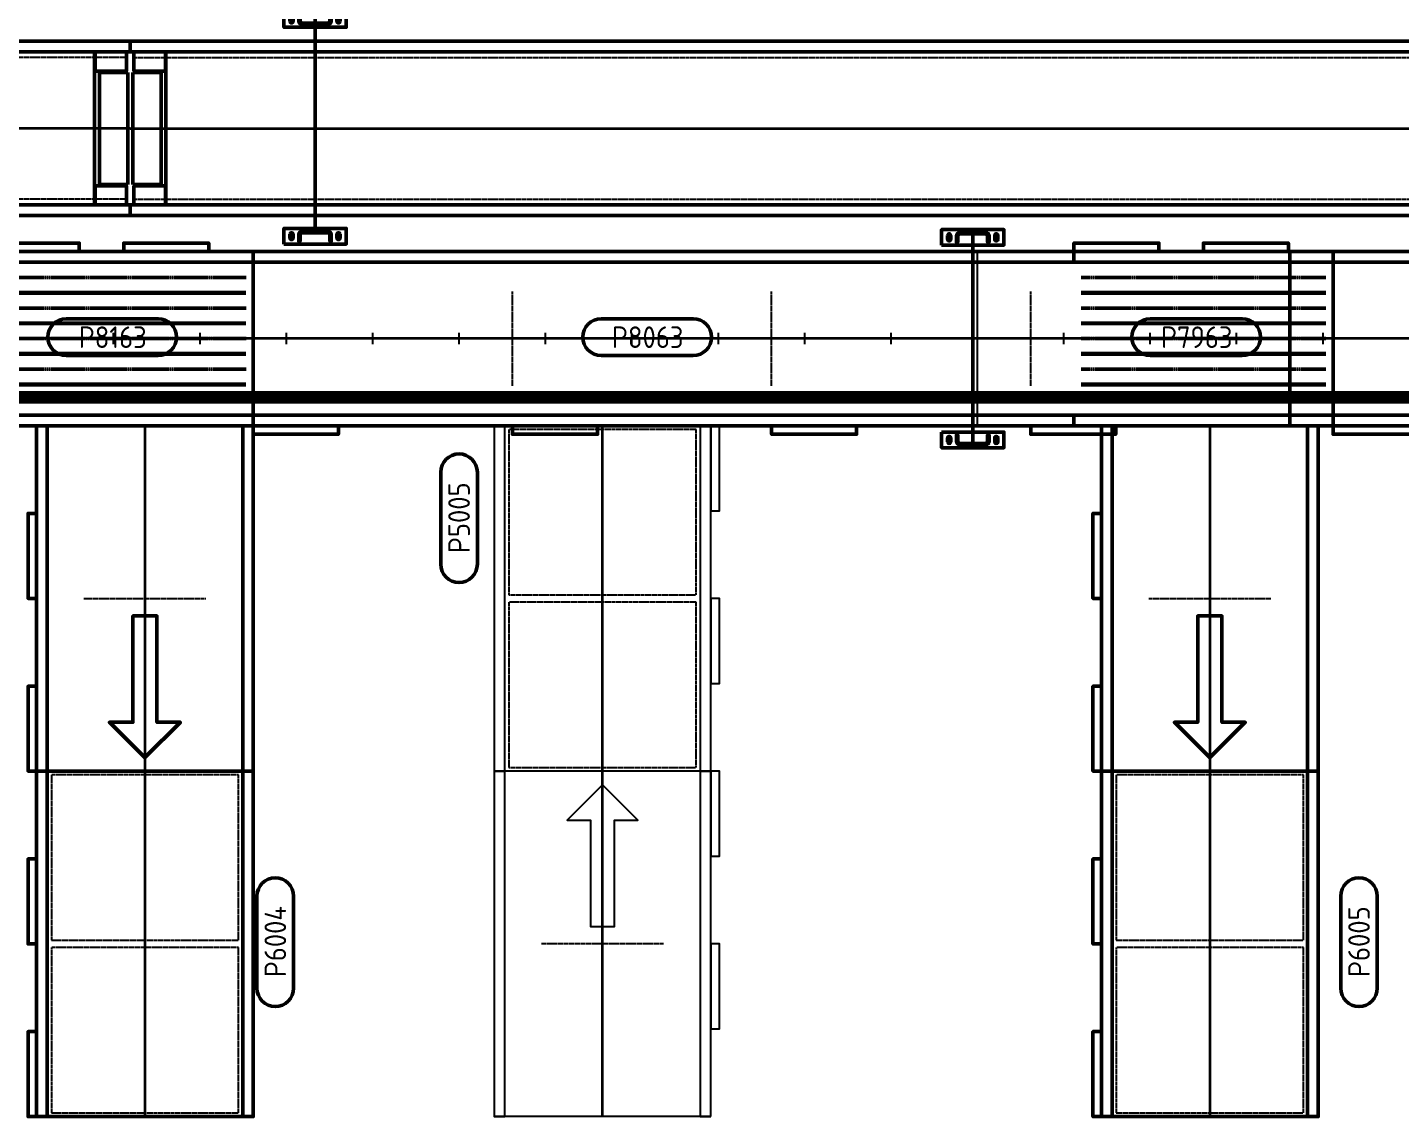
# Model space of a CAD drawing. Header units: millimetres. Extents: x 0 to 461941, y -159644 to 4828.
# Drawn here: x 159533 to 164378, y -42245 to -38401 of the extents above; entities that cross this region are included whole.
import ezdxf
from ezdxf.enums import TextEntityAlignment as Align

# ---------------------------------------------------------------- set-up
doc = ezdxf.new("R2010")
doc.units = ezdxf.units.MM
for name, pattern in [('Xref Conv Decant Empty Tote$0$AM_ISO02W050', [7.5, 6, -1.5]), ('Xref Conv Decant In$0$AM_ISO02W050', [7.5, 6, -1.5]), ('Xref Conv Decant In$0$AM_ISO08W050', [18, 12, -1.5, 3, -1.5]), ('Xref Conv Decant In$0$AM_ISO08W050x2', [9, 6, -0.75, 1.5, -0.75]), ('Xref Conv Decant In$0$CENTER', [7, 4, -1, 1, -1]), ('Xref Conv Decant Product Tote$0$AM_ISO02W050', [7.5, 6, -1.5])]:
    doc.linetypes.add(name, pattern=pattern)
for name, color, linetype in [('AM_BOR', 4, 'Continuous'), ('Xref Conv Decant Empty Tote$0$Conv - Empty Tote', 35, 'Continuous'), ('Xref Conv Decant Empty Tote$0$Conveyor Detail', 150, 'Continuous'), ('Xref Conv Decant Empty Tote$0$P_Number2', 4, 'Continuous'), ('Xref Conv Decant In$0$Conveyor Detail', 150, 'Continuous'), ('Xref Conv Decant In$0$P_Number1', 4, 'Continuous')]:
    doc.layers.add(name, color=color, linetype=linetype)
for name, color, linetype, lineweight in [('Xref Conv Decant Empty Tote$0$Cont 2.5', 7, 'Continuous', 50), ('Xref Conv Decant Empty Tote$0$Conveyor Centreline', 2, 'Continuous', 35), ('Xref Conv Decant Empty Tote$0$Hidden', 9, 'Xref Conv Decant Empty Tote$0$AM_ISO02W050', 25), ('Xref Conv Decant Empty Tote$0$Text', 40, 'Continuous', 35), ('Xref Conv Decant In$0$Center', 7, 'Xref Conv Decant In$0$AM_ISO08W050', 50), ('Xref Conv Decant In$0$Cont 2.5', 7, 'Continuous', 50), ('Xref Conv Decant In$0$Conv Decant In Out', 5, 'Continuous', 50), ('Xref Conv Decant In$0$Conveyor Centreline', 2, 'Continuous', 35), ('Xref Conv Decant In$0$Hidden', 9, 'Xref Conv Decant In$0$AM_ISO02W050', 25), ('Xref Conv Decant In$0$Text', 40, 'Continuous', 35), ('Xref Conv Decant Product Tote$0$Conv- Product decant', 3, 'Continuous', 50), ('Xref Conv Decant Product Tote$0$Conveyor Centreline', 2, 'Continuous', 35), ('Xref Conv Decant Product Tote$0$Hidden', 9, 'Xref Conv Decant Product Tote$0$AM_ISO02W050', 25)]:
    doc.layers.add(name, color=color, linetype=linetype, lineweight=lineweight)
doc.styles.add('Xref Conv Decant Empty Tote$0$STANDARD', font='ISOCP.SHX')
doc.styles.add('Xref Conv Decant In$0$STANDARD', font='ISOCP.SHX')

# ---------------------------------------------------------------- blocks, each defined once
blk = doc.blocks.new('*U157')
blk.add_line((-307.5, 25603.2), (307.5, 25603.2))
for points in [[(-307.5, 0), (-307.5, 42976.8), (-270, 42976.8), (-270, 0)], [(270, 0), (270, 42976.8), (307.5, 42976.8), (307.5, 0)]]:
    blk.add_lwpolyline(points, close=True)
at = {"layer": 'Xref Conv Decant Empty Tote$0$Conveyor Centreline'}
blk.add_lwpolyline([(0, 0), (0, 42976.8)], dxfattribs=at)
at = {"layer": 'Xref Conv Decant Empty Tote$0$Conveyor Detail', "const_width": 45}
blk.add_lwpolyline([(207.5, 0), (207.5, 42976.8)], dxfattribs=at)
at = {"layer": 'Xref Conv Decant Empty Tote$0$Hidden'}
for p, q in [((-20, 28651.2), (20, 28651.2)), ((-20, 28346.4), (20, 28346.4)), ((-20, 28041.6), (20, 28041.6)), ((-20, 27736.8), (20, 27736.8)), ((-20, 27432), (20, 27432)), ((-20, 27127.2), (20, 27127.2)), ((-20, 26822.4), (20, 26822.4)), ((-20, 26517.6), (20, 26517.6)), ((-20, 26212.8), (20, 26212.8)), ((-20, 25908), (20, 25908)), ((-20, 25603.2), (20, 25603.2)), ((-20, 25298.4), (20, 25298.4)), ((-20, 24993.6), (20, 24993.6)), ((-20, 24688.8), (20, 24688.8)), ((-20, 24384), (20, 24384))]:
    blk.add_line(p, q, dxfattribs=at)
blk = doc.blocks.new('Xref Conv Decant Empty Tote$0$Pno2')
at = {"layer": 'Xref Conv Decant Empty Tote$0$Cont 2.5', "lineweight": 50}
blk.add_lwpolyline([(-6.47, 2.55), (6.32, 2.55, -1), (6.32, -2.54), (-6.47, -2.54, -1)], format="xyb", close=True, dxfattribs=at)
at = {"layer": 'Xref Conv Decant Empty Tote$0$Text', "color": 7, "style": 'Xref Conv Decant Empty Tote$0$STANDARD'}
blk.add_attdef('PNO', text='', height=3, dxfattribs=at).set_placement((0, 0), align=Align.MIDDLE)
blk = doc.blocks.new('*U166')
for p, q in [((0, -382.5), (0, 382.5)), ((1219.2, -382.5), (1219.2, 382.5))]:
    blk.add_line(p, q)
for points in [[(0, 345), (1219.2, 345), (1219.2, 382.5), (0, 382.5)], [(0, -382.5), (1219.2, -382.5), (1219.2, -345), (0, -345)], [(609.6, -382.5), (309.6, -382.5), (309.6, -412.5), (609.6, -412.5)], [(1219.2, -382.5), (919.2, -382.5), (919.2, -412.5), (1219.2, -412.5)]]:
    blk.add_lwpolyline(points, close=True)
at = {"layer": 'Xref Conv Decant Empty Tote$0$Conveyor Centreline'}
blk.add_lwpolyline([(0, 0), (1219.2, 0)], dxfattribs=at)
at = {"layer": 'Xref Conv Decant Empty Tote$0$Hidden'}
for points in [[(13.1, -330), (596.5, -330), (596.5, 330), (13.1, 330)], [(622.7, -330), (1206.1, -330), (1206.1, 330), (622.7, 330)]]:
    blk.add_lwpolyline(points, close=True, dxfattribs=at)
blk = doc.blocks.new('*U165')
for p, q in [((-1219.2, -382.5), (-1219.2, 382.5)), ((0, -382.5), (0, 382.5))]:
    blk.add_line(p, q)
for points in [[(0, 345), (-1219.2, 345), (-1219.2, 382.5), (0, 382.5)], [(0, -382.5), (-1219.2, -382.5), (-1219.2, -345), (0, -345)], [(-1219.2, -382.5), (-919.2, -382.5), (-919.2, -412.5), (-1219.2, -412.5)], [(-609.6, -382.5), (-309.6, -382.5), (-309.6, -412.5), (-609.6, -412.5)]]:
    blk.add_lwpolyline(points, close=True)
at = {"layer": 'Xref Conv Decant Empty Tote$0$Conveyor Centreline'}
blk.add_lwpolyline([(0, 0), (-1219.2, 0)], dxfattribs=at)
at = {"layer": 'Xref Conv Decant Empty Tote$0$Hidden'}
for p, q in [((-609.6, -215.5), (-609.6, 215.5)), ((0, -215.5), (0, 215.5))]:
    blk.add_line(p, q, dxfattribs=at)
blk = doc.blocks.new('*U145')
at = {"color": 0, "linetype": 'Continuous'}
blk.add_lwpolyline([(0, 0), (125, 125), (125, 42.5), (500, 42.5), (500, -42.5), (125, -42.5), (125, -125)], close=True, dxfattribs=at)
blk = doc.blocks.new('Xref Conv Decant Empty Tote')
at = {"layer": 'Xref Conv Decant Empty Tote$0$Conv - Empty Tote', "xscale": -1, "rotation": 90}
for name, p in [('*U157', (188487, -39499.1)), ('*U165', (161561.8, -42245)), ('*U145', (161561.8, -41073.7))]:
    blk.add_blockref(name, p, dxfattribs=at)
at = {"layer": 'Xref Conv Decant Empty Tote$0$Conv - Empty Tote', "rotation": 90}
blk.add_blockref('*U166', (161561.8, -41025.8), dxfattribs=at)
at = {"layer": 'Xref Conv Decant Empty Tote$0$P_Number2', "xscale": 25.4, "yscale": 25.4, "zscale": 25.4, "rotation": 90}
blk.add_blockref('Xref Conv Decant Empty Tote$0$Pno2', (161055.8, -40131.2), dxfattribs=at).add_auto_attribs({'PNO': 'P5005'})
blk = doc.blocks.new('*U301')
at = {"lineweight": 50}
for p, q in [((260, 307.5), (0, 307.5)), ((13, 270), (13, 202.5)), ((124, 202.5), (124, 270)), ((109, 197.5), (9, 197.5)), ((9, 197.5), (9, -197.5)), ((124, 202.5), (13, 202.5)), ((109, 197.5), (109, -197.5)), ((109, -197.5), (9, -197.5)), ((124, -202.5), (13, -202.5)), ((13, -270), (13, -202.5)), ((124, -202.5), (124, -270))]:
    blk.add_line(p, q, dxfattribs=at)
blk.add_line((126, 270), (126, -270))
blk.add_line((126, 270), (126, -270))
for points in [[(0, 307.5), (27500, 307.5), (27500, 270), (0, 270)], [(0, -270), (27500, -270), (27500, -307.5), (0, -307.5)]]:
    blk.add_lwpolyline(points, close=True)
at = {"layer": 'Xref Conv Decant Product Tote$0$Conveyor Centreline'}
blk.add_lwpolyline([(0, 0), (27500, 0)], dxfattribs=at)
at = {"layer": 'Xref Conv Decant Product Tote$0$Hidden'}
for p, q in [((17.5, 250), (27482.5, 250)), ((17.5, -250), (27482.5, -250))]:
    blk.add_line(p, q, dxfattribs=at)
blk = doc.blocks.new('Xref Conv Decant Product Tote$0$SLOT BPLATE')
blk.add_lwpolyline([(-5.5, -7, 1), (5.5, -7), (5.5, 7, 1), (-5.5, 7)], format="xyb", close=True)
blk = doc.blocks.new('Xref Conv Decant Product Tote$0$BASE PLATE - TV')
blk.add_lwpolyline([(-110, 42.5), (110, 42.5), (110, -12.5), (-110, -12.5)], close=True)
blk.add_blockref('Xref Conv Decant Product Tote$0$SLOT BPLATE', (-83, 15))
at = {"xscale": -1}
blk.add_blockref('Xref Conv Decant Product Tote$0$SLOT BPLATE', (83, 15), dxfattribs=at)
blk = doc.blocks.new('Xref Conv Decant Product Tote$0$CHANNEL 115W- TV')
blk.add_lwpolyline([(57.5, 12.5, -0.414214), (45, 0), (-45, 0, -0.414214), (-57.5, 12.5), (-57.5, 35), (-52.5, 35), (-52.5, 12.5, 0.414214), (-45, 5), (45, 5, 0.414214), (52.5, 12.5), (52.5, 35), (57.5, 35)], format="xyb", close=True)
at = {"layer": 'Xref Conv Decant Product Tote$0$Hidden'}
for p, q in [((-27.5, 5), (-27.5, 0)), ((27.5, 5), (27.5, 0))]:
    blk.add_line(p, q, dxfattribs=at)
blk = doc.blocks.new('Xref Conv Decant Product Tote$0$STAND WMNT - TV')
for name, p in [('Xref Conv Decant Product Tote$0$BASE PLATE - TV', (0, 2.5)), ('Xref Conv Decant Product Tote$0$CHANNEL 115W- TV', (0, 0))]:
    blk.add_blockref(name, p)
blk = doc.blocks.new('*U382')
blk.add_line((5, 0), (745, 0))
at = {"rotation": 270}
blk.add_blockref('Xref Conv Decant Product Tote$0$STAND WMNT - TV', (0, 0), dxfattribs=at)
at = {"xscale": -1, "rotation": 90}
blk.add_blockref('Xref Conv Decant Product Tote$0$STAND WMNT - TV', (750, 0), dxfattribs=at)
blk = doc.blocks.new('Xref Conv Decant Product Tote$0$A$C3C53791A')
blk.add_line((110, 775), (110, 45))
at = {"rotation": 90}
blk.add_blockref('*U382', (110, 775), dxfattribs=at)
at = {"xscale": -1, "rotation": 180}
blk.add_blockref('Xref Conv Decant Product Tote$0$STAND WMNT - TV', (110, 45), dxfattribs=at)
blk = doc.blocks.new('Xref Conv Decant Product Tote')
at = {"layer": 'Xref Conv Decant Product Tote$0$Conv- Product decant'}
for name, p in [('Xref Conv Decant Product Tote$0$A$C3C53791A', (160437.5, -39165.1)), ('*U301', (159895.6, -38757.1))]:
    blk.add_blockref(name, p, dxfattribs=at)
blk = doc.blocks.new('*U424')
at = {"linetype": 'Xref Conv Decant In$0$CENTER'}
for p, q in [((-216, 25.4), (-216, 889)), ((-108, 25.4), (-108, 889)), ((0, 25.4), (0, 889)), ((108, 25.4), (108, 889)), ((216, 25.4), (216, 889))]:
    blk.add_line(p, q, dxfattribs=at)
for points in [[(-307.5, 914.4), (-307.5, 614.4), (-337.5, 614.4), (-337.5, 914.4)], [(-307.5, 0), (-307.5, 914.4), (-270, 914.4), (-270, 0)], [(307.5, 0), (307.5, 914.4), (270, 914.4), (270, 0)], [(-307.5, 457.2), (-307.5, 157.2), (-337.5, 157.2), (-337.5, 457.2)]]:
    blk.add_lwpolyline(points, close=True)
at = {"layer": 'Xref Conv Decant In$0$Conveyor Centreline', "linetype": 'Xref Conv Decant In$0$CENTER'}
blk.add_line((0, 0), (0, 914.4), dxfattribs=at)
at = {"layer": 'Xref Conv Decant In$0$Conveyor Detail', "const_width": 15}
for points in [[(-162, 889), (-162, 25.4)], [(-54, 889), (-54, 25.4)], [(54, 889), (54, 25.4)], [(162, 889), (162, 25.4)]]:
    blk.add_lwpolyline(points, dxfattribs=at)
blk = doc.blocks.new('*U428')
for p, q in [((-2743.2, -307.5), (-2743.2, 307.5)), ((0, -307.5), (0, 307.5))]:
    blk.add_line(p, q)
for points in [[(0, 270), (-2743.2, 270), (-2743.2, 307.5), (0, 307.5)], [(0, -307.5), (-2743.2, -307.5), (-2743.2, -270), (0, -270)], [(-2743.2, -307.5), (-2443.2, -307.5), (-2443.2, -337.5), (-2743.2, -337.5)], [(-1828.8, -307.5), (-1528.8, -307.5), (-1528.8, -337.5), (-1828.8, -337.5)], [(-914.4, -307.5), (-614.4, -307.5), (-614.4, -337.5), (-914.4, -337.5)]]:
    blk.add_lwpolyline(points, close=True)
at = {"layer": 'Xref Conv Decant In$0$Conveyor Centreline'}
blk.add_lwpolyline([(0, 0), (-2743.2, 0)], dxfattribs=at)
at = {"layer": 'Xref Conv Decant In$0$Hidden'}
for p, q in [((-1828.8, -166), (-1828.8, 166)), ((-914.4, -166), (-914.4, 166)), ((0, -166), (0, 166))]:
    blk.add_line(p, q, dxfattribs=at)
blk = doc.blocks.new('*U442')
for p, q in [((-3657.6, -307.5), (-3657.6, 307.5)), ((-3657.6, -307.5), (-3657.6, 307.5)), ((0, -307.5), (0, 307.5))]:
    blk.add_line(p, q)
for points in [[(0, 270), (-3657.6, 270), (-3657.6, 307.5), (0, 307.5)], [(0, -307.5), (-3657.6, -307.5), (-3657.6, -270), (0, -270)], [(-3657.6, -307.5), (-3357.6, -307.5), (-3357.6, -337.5), (-3657.6, -337.5)], [(-2743.2, -307.5), (-2443.2, -307.5), (-2443.2, -337.5), (-2743.2, -337.5)], [(-1828.8, -307.5), (-1528.8, -307.5), (-1528.8, -337.5), (-1828.8, -337.5)], [(-914.4, -307.5), (-614.4, -307.5), (-614.4, -337.5), (-914.4, -337.5)]]:
    blk.add_lwpolyline(points, close=True)
at = {"layer": 'Xref Conv Decant In$0$Conveyor Centreline'}
blk.add_lwpolyline([(0, 0), (-3657.6, 0)], dxfattribs=at)
at = {"layer": 'Xref Conv Decant In$0$Hidden'}
for p, q in [((-2743.2, -166), (-2743.2, 166)), ((-1828.8, -166), (-1828.8, 166)), ((-914.4, -166), (-914.4, 166)), ((0, -166), (0, 166))]:
    blk.add_line(p, q, dxfattribs=at)
blk = doc.blocks.new('Xref Conv Decant In$0$Pno2')
at = {"layer": 'Xref Conv Decant In$0$Cont 2.5', "lineweight": 50}
blk.add_lwpolyline([(-6.47, 2.55), (6.32, 2.55, -1), (6.32, -2.54), (-6.47, -2.54, -1)], format="xyb", close=True, dxfattribs=at)
at = {"layer": 'Xref Conv Decant In$0$Text', "color": 7, "style": 'Xref Conv Decant In$0$STANDARD'}
blk.add_attdef('PNO', text='', height=3, dxfattribs=at).set_placement((0, 0), align=Align.MIDDLE)
blk = doc.blocks.new('*U437')
for p, q in [((0, -382.5), (0, 382.5)), ((1219.2, -382.5), (1219.2, 382.5))]:
    blk.add_line(p, q)
for points in [[(0, 345), (1219.2, 345), (1219.2, 382.5), (0, 382.5)], [(0, -382.5), (1219.2, -382.5), (1219.2, -345), (0, -345)], [(609.6, -382.5), (309.6, -382.5), (309.6, -412.5), (609.6, -412.5)], [(1219.2, -382.5), (919.2, -382.5), (919.2, -412.5), (1219.2, -412.5)]]:
    blk.add_lwpolyline(points, close=True)
at = {"layer": 'Xref Conv Decant In$0$Conveyor Centreline'}
blk.add_lwpolyline([(0, 0), (1219.2, 0)], dxfattribs=at)
at = {"layer": 'Xref Conv Decant In$0$Hidden'}
for points in [[(13.1, -330), (596.5, -330), (596.5, 330), (13.1, 330)], [(622.7, -330), (1206.1, -330), (1206.1, 330), (622.7, 330)]]:
    blk.add_lwpolyline(points, close=True, dxfattribs=at)
blk = doc.blocks.new('*U423')
for p, q in [((-1219.2, -382.5), (-1219.2, 382.5)), ((0, -382.5), (0, 382.5))]:
    blk.add_line(p, q)
for points in [[(0, 345), (-1219.2, 345), (-1219.2, 382.5), (0, 382.5)], [(0, -382.5), (-1219.2, -382.5), (-1219.2, -345), (0, -345)], [(-1219.2, -382.5), (-919.2, -382.5), (-919.2, -412.5), (-1219.2, -412.5)], [(-609.6, -382.5), (-309.6, -382.5), (-309.6, -412.5), (-609.6, -412.5)]]:
    blk.add_lwpolyline(points, close=True)
at = {"layer": 'Xref Conv Decant In$0$Conveyor Centreline'}
blk.add_lwpolyline([(0, 0), (-1219.2, 0)], dxfattribs=at)
at = {"layer": 'Xref Conv Decant In$0$Hidden'}
for p, q in [((-609.6, -215.5), (-609.6, 215.5)), ((0, -215.5), (0, 215.5))]:
    blk.add_line(p, q, dxfattribs=at)
blk = doc.blocks.new('*U421')
at = {"color": 0, "linetype": 'Continuous'}
blk.add_lwpolyline([(0, 0), (125, 125), (125, 42.5), (500, 42.5), (500, -42.5), (125, -42.5), (125, -125)], close=True, dxfattribs=at)
blk = doc.blocks.new('*U444')
at = {"lineweight": 50}
for p, q in [((13, 270), (13, 202.5)), ((124, 202.5), (124, 270)), ((109, 197.5), (9, 197.5)), ((9, 197.5), (9, -197.5)), ((124, 202.5), (13, 202.5)), ((109, 197.5), (109, -197.5)), ((109, -197.5), (9, -197.5)), ((124, -202.5), (13, -202.5)), ((13, -270), (13, -202.5)), ((124, -202.5), (124, -270)), ((0, -312.5), (0, -307.5))]:
    blk.add_line(p, q, dxfattribs=at)
blk.add_line((126, 270), (126, -270))
blk.add_line((126, 270), (126, -270))
for points in [[(0, 307.5), (11453, 307.5), (11453, 270), (0, 270)], [(0, -270), (11453, -270), (11453, -307.5), (0, -307.5)]]:
    blk.add_lwpolyline(points, close=True)
at = {"layer": 'Xref Conv Decant In$0$Conveyor Centreline'}
blk.add_lwpolyline([(0, 0), (11453, 0)], dxfattribs=at)
at = {"layer": 'Xref Conv Decant In$0$Hidden'}
for p, q in [((17.5, 250), (11435.5, 250)), ((17.5, -250), (11435.5, -250))]:
    blk.add_line(p, q, dxfattribs=at)
blk = doc.blocks.new('Xref Conv Decant In$0$SLOT BPLATE')
blk.add_lwpolyline([(-5.5, -7, 1), (5.5, -7), (5.5, 7, 1), (-5.5, 7)], format="xyb", close=True)
at = {"layer": 'Xref Conv Decant In$0$Center', "linetype": 'Xref Conv Decant In$0$AM_ISO08W050x2', "lineweight": 50}
blk.add_line((-10, 0), (10, 0), dxfattribs=at)
at = {"layer": 'Xref Conv Decant In$0$Center', "lineweight": 50}
blk.add_line((0, 15.5), (0, -15.5), dxfattribs=at)
blk = doc.blocks.new('Xref Conv Decant In$0$BASE PLATE - TV')
blk.add_lwpolyline([(-110, 42.5), (110, 42.5), (110, -12.5), (-110, -12.5)], close=True)
blk.add_blockref('Xref Conv Decant In$0$SLOT BPLATE', (-83, 15))
at = {"xscale": -1}
blk.add_blockref('Xref Conv Decant In$0$SLOT BPLATE', (83, 15), dxfattribs=at)
blk = doc.blocks.new('Xref Conv Decant In$0$CHANNEL 115W- TV')
blk.add_lwpolyline([(57.5, 12.5, -0.414214), (45, 0), (-45, 0, -0.414214), (-57.5, 12.5), (-57.5, 35), (-52.5, 35), (-52.5, 12.5, 0.414214), (-45, 5), (45, 5, 0.414214), (52.5, 12.5), (52.5, 35), (57.5, 35)], format="xyb", close=True)
at = {"layer": 'Xref Conv Decant In$0$Center', "linetype": 'Xref Conv Decant In$0$AM_ISO08W050x2', "lineweight": 50}
blk.add_line((0, 8), (0, -3), dxfattribs=at)
at = {"layer": 'Xref Conv Decant In$0$Hidden'}
for p, q in [((-27.5, 5), (-27.5, 0)), ((27.5, 5), (27.5, 0))]:
    blk.add_line(p, q, dxfattribs=at)
blk = doc.blocks.new('Xref Conv Decant In$0$STAND WMNT - TV')
for name, p in [('Xref Conv Decant In$0$BASE PLATE - TV', (0, 2.5)), ('Xref Conv Decant In$0$CHANNEL 115W- TV', (0, 0))]:
    blk.add_blockref(name, p)
blk = doc.blocks.new('*U474')
blk.add_line((5, 0), (745, 0))
at = {"rotation": 270}
blk.add_blockref('Xref Conv Decant In$0$STAND WMNT - TV', (0, 0), dxfattribs=at)
at = {"xscale": -1, "rotation": 90}
blk.add_blockref('Xref Conv Decant In$0$STAND WMNT - TV', (750, 0), dxfattribs=at)
blk = doc.blocks.new('Xref Conv Decant In')
at = {"layer": 'Xref Conv Decant In$0$Conv Decant In Out'}
for name, p, rotation in [('*U444', (159895.6, -38757.1), 180), ('*U474', (162868.1, -39874.1), 90), ('*U437', (159947.3, -41025.8), 270), ('*U437', (163704.8, -41025.8), 270)]:
    blk.add_blockref(name, p, dxfattribs=dict(at, rotation=rotation))
at = {"layer": 'Xref Conv Decant In$0$Conv Decant In Out', "xscale": -1}
for name, p, rotation in [('*U424', (160329.8, -39499.1), 90), ('*U424', (164139.5, -39499.1), 90), ('*U423', (159947.3, -39806.6), 270), ('*U423', (163704.8, -39806.6), 270), ('*U421', (159947.3, -40977.9), 270), ('*U421', (163704.8, -40977.9), 270)]:
    blk.add_blockref(name, p, dxfattribs=dict(at, rotation=rotation))
at = {"layer": 'Xref Conv Decant In$0$Conv Decant In Out'}
for name, p in [('*U442', (163987.4, -39499.1)), ('*U428', (166882.7, -39499.1))]:
    blk.add_blockref(name, p, dxfattribs=at)
at = {"layer": 'Xref Conv Decant In$0$P_Number1', "xscale": 25.4, "yscale": 25.4, "zscale": 25.4}
for p, values in [((159833.9, -39493.9), {'PNO': 'P8163'}), ((161721.4, -39493.9), {'PNO': 'P8063'}), ((163658.7, -39493.9), {'PNO': 'P7963'})]:
    blk.add_blockref('Xref Conv Decant In$0$Pno2', p, dxfattribs=at).add_auto_attribs(values)
at = {"layer": 'Xref Conv Decant In$0$P_Number1', "xscale": 25.4, "yscale": 25.4, "zscale": 25.4, "rotation": 90}
for p, values in [((160407.4, -41627.6), {'PNO': 'P6004'}), ((164231.2, -41627.6), {'PNO': 'P6005'})]:
    blk.add_blockref('Xref Conv Decant In$0$Pno2', p, dxfattribs=at).add_auto_attribs(values)

msp = doc.modelspace()

# ---------------------------------------------------------------- block references
for name in ['Xref Conv Decant Empty Tote', 'Xref Conv Decant Product Tote']:
    msp.add_blockref(name, (0, 0))
at = {"layer": 'AM_BOR'}
for name in ['Xref Conv Decant Product Tote', 'Xref Conv Decant In']:
    msp.add_blockref(name, (0, 0), dxfattribs=at)

doc.saveas('drawing.dxf')
